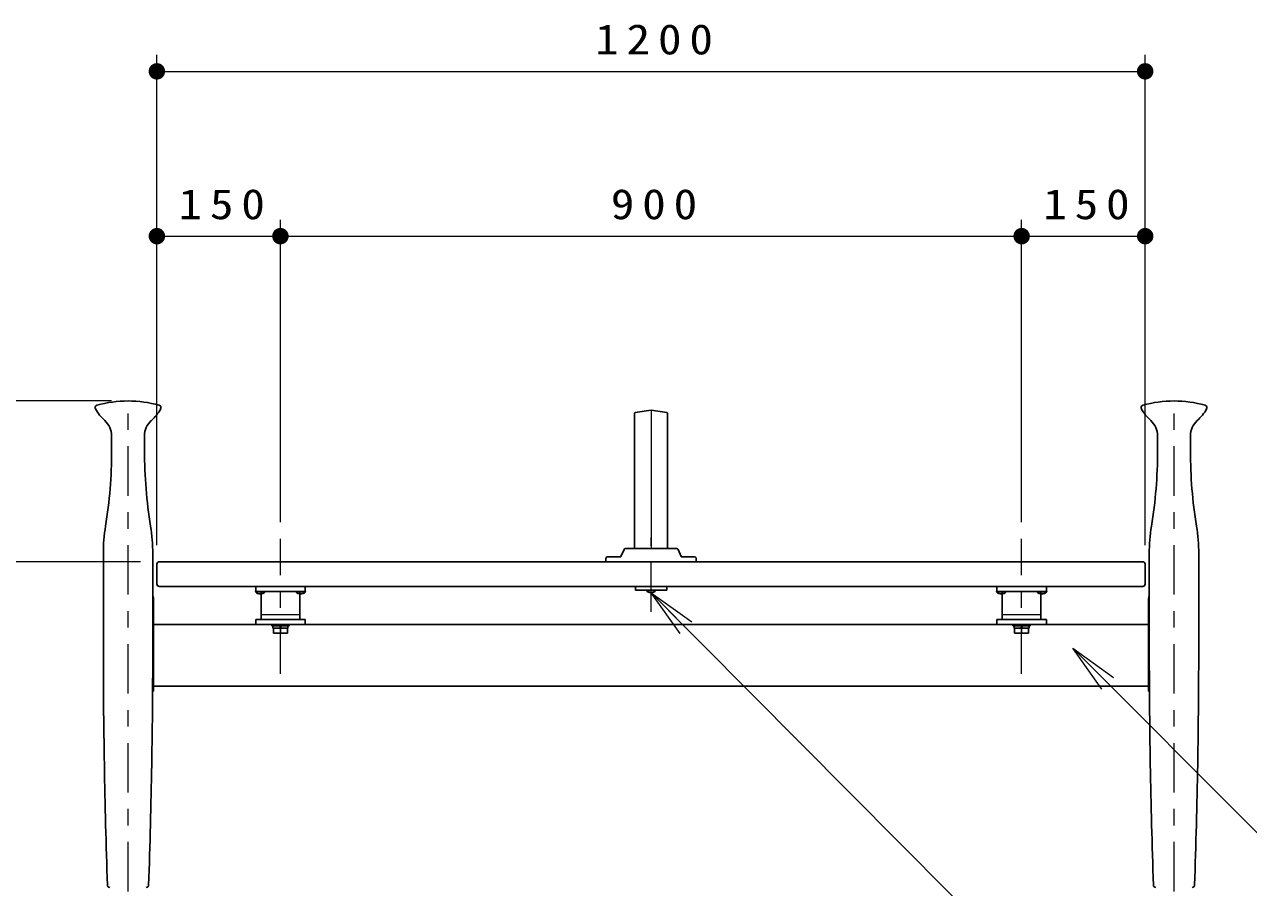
# Model space of a CAD drawing. Units: millimetres on the paper, scale 1:20. Extents: x -385 to 0, y 0 to 267.
# Drawn here: x -296.5 to -222.2, y 107.2 to 159.5 of the extents above; entities that cross this region are included whole.
import ezdxf

# ---------------------------------------------------------------- set-up
doc = ezdxf.new("R2010")
doc.units = ezdxf.units.MM
doc.linetypes.add('USER1', pattern=[4.5, 2.5, -2])
doc.linetypes.add('USER2', pattern=[6, 3, -1, 1, -1])
doc.layers.add('1_20', color=7, linetype='Continuous', lineweight=25)
doc.styles.add('ＭＳ ゴシック', font='')
doc.styles.get('ＭＳ ゴシック').set_extended_font_data('MS Gothic')

# ---------------------------------------------------------------- blocks, each defined once
blk = doc.blocks.new('filled_dot')
at = {"color": 0, "linetype": 'Continuous', "lineweight": -2, "const_width": 1.25}
blk.add_lwpolyline([(-0.625, 0, 1), (0.625, 0, 1)], format="xyb", close=True, dxfattribs=at)

msp = doc.modelspace()

# ---------------------------------------------------------------- linework, layer by layer
at = {"layer": '1_20', "lineweight": 13}
for p, q in [((-288.425, 127.94), (-288.425, 157.69)), ((-228.425, 127.94), (-228.425, 157.69)), ((-288.425, 156.69), (-228.425, 156.69)), ((-280.925, 139.673), (-280.925, 147.69)), ((-280.925, 129.334), (-280.925, 147.69)), ((-235.925, 129.334), (-235.925, 147.69)), ((-288.425, 146.69), (-280.925, 146.69)), ((-280.925, 146.69), (-235.925, 146.69)), ((-235.925, 146.69), (-228.425, 146.69)), ((-291.175, 136.69), (-327.425, 136.69)), ((-289.425, 126.94), (-317.425, 126.94)), ((-258.425, 125.06), (-256.31, 122.932)), ((-258.425, 125.06), (-255.956, 123.284)), ((-256.665, 122.58), (-258.425, 125.06)), ((-232.822, 121.688), (-230.702, 119.566)), ((-232.822, 121.688), (-230.348, 119.919)), ((-231.055, 119.212), (-232.822, 121.688))]:
    msp.add_line(p, q, dxfattribs=at)
at = {"layer": '1_20', "linetype": 'USER2', "lineweight": 13}
for p, q in [((-290.175, 106.94), (-290.175, 136.698)), ((-226.675, 106.94), (-226.675, 136.698)), ((-280.925, 120.131), (-280.925, 128.334)), ((-258.425, 123.903), (-258.425, 128.409)), ((-235.925, 120.131), (-235.925, 128.334))]:
    msp.add_line(p, q, dxfattribs=at)
at = {"layer": '1_20', "color": 110}
for p, q in [((-258.425, 136.128), (-259.382, 135.984)), ((-258.425, 136.128), (-257.467, 135.984)), ((-259.425, 127.74), (-259.425, 135.935)), ((-257.425, 127.74), (-257.425, 135.935)), ((-261.175, 126.94), (-261.168, 127.144)), ((-261.068, 127.24), (-260.273, 127.24)), ((-260.064, 127.68), (-260.25, 127.255)), ((-258.425, 127.74), (-259.972, 127.74)), ((-256.877, 127.74), (-258.425, 127.74)), ((-256.785, 127.68), (-256.599, 127.255)), ((-255.782, 127.24), (-256.577, 127.24)), ((-255.675, 126.94), (-255.682, 127.144))]:
    msp.add_line(p, q, dxfattribs=at)
at = {"layer": '1_20', "color": 110, "lineweight": 13}
msp.add_line((-258.425, 136.128), (-258.425, 127.74), dxfattribs=at)
at = {"layer": '1_20', "color": 4}
for p, q in [((-291.175, 133.648), (-291.175, 134.572)), ((-289.175, 133.648), (-289.175, 134.572)), ((-227.675, 133.648), (-227.675, 134.572)), ((-225.675, 133.648), (-225.675, 134.572)), ((-291.675, 121.94), (-291.675, 127.433)), ((-288.675, 121.94), (-288.675, 127.433)), ((-228.175, 121.94), (-228.175, 127.433)), ((-225.175, 121.94), (-225.175, 127.433))]:
    msp.add_line(p, q, dxfattribs=at)
at = {"layer": '1_20'}
for p, q in [((-288.425, 125.59), (-288.425, 126.79)), ((-288.275, 126.94), (-258.425, 126.94)), ((-228.575, 126.94), (-258.425, 126.94)), ((-228.425, 125.59), (-228.425, 126.79)), ((-288.275, 125.44), (-258.425, 125.44)), ((-282.445, 125.14), (-282.445, 125.115)), ((-282.445, 125.14), (-281.855, 125.14)), ((-282.445, 125.115), (-281.855, 125.115)), ((-282.425, 125.44), (-282.425, 125.14)), ((-282.425, 125.14), (-279.425, 125.14)), ((-282.1, 125.14), (-282.1, 123.44)), ((-281.855, 125.14), (-281.855, 125.115)), ((-279.995, 125.14), (-279.995, 125.115)), ((-279.995, 125.14), (-279.405, 125.14)), ((-279.995, 125.115), (-279.405, 125.115)), ((-279.75, 125.14), (-279.75, 123.44)), ((-279.425, 125.44), (-279.425, 125.14)), ((-279.405, 125.14), (-279.405, 125.115)), ((-259.375, 125.44), (-259.375, 125.215)), ((-259.375, 125.215), (-257.475, 125.215)), ((-258.72, 125.215), (-258.72, 125.19)), ((-258.72, 125.215), (-258.13, 125.215)), ((-258.72, 125.19), (-258.13, 125.19)), ((-228.575, 125.44), (-258.425, 125.44)), ((-258.13, 125.215), (-258.13, 125.19)), ((-257.475, 125.44), (-257.475, 125.215)), ((-237.445, 125.14), (-237.445, 125.115)), ((-237.445, 125.14), (-236.855, 125.14)), ((-237.445, 125.115), (-236.855, 125.115)), ((-237.425, 125.44), (-237.425, 125.14)), ((-237.425, 125.14), (-234.425, 125.14)), ((-237.1, 125.14), (-237.1, 123.44)), ((-236.855, 125.14), (-236.855, 125.115)), ((-234.995, 125.14), (-234.995, 125.115)), ((-234.995, 125.14), (-234.405, 125.14)), ((-234.995, 125.115), (-234.405, 125.115)), ((-234.75, 125.14), (-234.75, 123.44)), ((-234.425, 125.44), (-234.425, 125.14)), ((-234.405, 125.14), (-234.405, 125.115)), ((-282.425, 123.44), (-279.425, 123.44)), ((-282.425, 123.44), (-282.425, 123.14)), ((-282.1, 123.44), (-279.75, 123.44)), ((-279.425, 123.44), (-279.425, 123.14)), ((-237.425, 123.44), (-234.425, 123.44)), ((-237.425, 123.44), (-237.425, 123.14)), ((-237.1, 123.44), (-234.75, 123.44)), ((-234.425, 123.44), (-234.425, 123.14)), ((-288.625, 123.14), (-228.225, 123.14)), ((-281.45, 123.14), (-281.45, 123.04)), ((-281.45, 123.14), (-280.4, 123.14)), ((-281.45, 123.04), (-280.4, 123.04)), ((-280.465, 123.04), (-281.385, 123.04)), ((-281.385, 122.915), (-281.385, 123.04)), ((-280.465, 122.915), (-281.385, 122.915)), ((-281.35, 122.595), (-281.35, 122.915)), ((-280.962, 122.915), (-280.928, 123.04)), ((-280.925, 122.915), (-280.925, 122.595)), ((-280.922, 122.915), (-280.888, 123.04)), ((-280.5, 122.595), (-280.5, 122.915)), ((-280.465, 122.915), (-280.465, 123.04)), ((-280.4, 123.04), (-280.4, 123.14)), ((-236.45, 123.14), (-236.45, 123.04)), ((-236.45, 123.14), (-235.4, 123.14)), ((-236.45, 123.04), (-235.4, 123.04)), ((-235.465, 123.04), (-236.385, 123.04)), ((-236.385, 122.915), (-236.385, 123.04)), ((-235.465, 122.915), (-236.385, 122.915)), ((-236.35, 122.595), (-236.35, 122.915)), ((-235.962, 122.915), (-235.928, 123.04)), ((-235.925, 122.915), (-235.925, 122.595)), ((-235.922, 122.915), (-235.888, 123.04)), ((-235.5, 122.595), (-235.5, 122.915)), ((-235.465, 122.915), (-235.465, 123.04)), ((-235.4, 123.04), (-235.4, 123.14)), ((-280.5, 122.595), (-281.35, 122.595)), ((-235.5, 122.595), (-236.35, 122.595)), ((-288.625, 119.09), (-288.688, 119.09)), ((-288.625, 119.39), (-228.225, 119.39)), ((-228.225, 119.09), (-228.162, 119.09))]:
    msp.add_line(p, q, dxfattribs=at)
at = {"layer": '1_20', "color": 131}
for p, q in [((-288.625, 119.09), (-288.625, 124.64)), ((-228.225, 119.09), (-228.225, 124.64))]:
    msp.add_line(p, q, dxfattribs=at)
at = {"layer": '1_20', "linetype": 'USER1', "lineweight": 13}
for p, q in [((-282.1, 123.74), (-279.75, 123.74)), ((-237.1, 123.74), (-234.75, 123.74))]:
    msp.add_line(p, q, dxfattribs=at)
at = {"layer": '1_20', "lineweight": 13}
for points in [[(-258.425, 125.06), (-231.243, 97.701), (-182.467, 97.701)], [(-232.822, 121.688), (-221.226, 110.087), (-181.988, 110.087)]]:
    msp.add_lwpolyline(points, dxfattribs=at)
at = {"layer": '1_20', "color": 4}
for centre, radius, start, end in [((-292.025, 136.29), 0.15, 105.3921, 213.20587), ((-289.731, 137.558), 2.771, 208.93513, 227.92204), ((-290.175, 129.57), 7.12, 74.6079, 105.3921), ((-290.618, 137.558), 2.771, 312.07795, 331.06487), ((-288.325, 136.29), 0.15, 326.79413, 74.6079), ((-228.525, 136.29), 0.15, 105.3921, 213.20587), ((-226.231, 137.558), 2.771, 208.93513, 227.92204), ((-226.675, 129.57), 7.12, 74.6079, 105.3921), ((-227.118, 137.558), 2.771, 312.07795, 331.06487), ((-224.825, 136.29), 0.15, 326.79413, 74.6079), ((-292.428, 134.572), 1.253, 0, 47.92204), ((-287.922, 134.572), 1.253, 132.07796, 180), ((-228.928, 134.572), 1.253, 0, 47.92204), ((-224.422, 134.572), 1.253, 132.07796, 180), ((-319.63, 133.648), 28.456, 350.79971, 0), ((-260.719, 133.648), 28.456, 180, 189.2003), ((-256.13, 133.648), 28.456, 350.79971, 0), ((-197.219, 133.648), 28.456, 180, 189.2003), ((-281.264, 127.433), 10.411, 170.7997, 180), ((-299.086, 127.433), 10.411, 0, 9.2003), ((-217.764, 127.433), 10.411, 170.7997, 180), ((-235.586, 127.433), 10.411, 0, 9.2003), ((135.922, 121.94), 427.597, 180, 181.95969), ((-716.272, 121.94), 427.597, 358.04031, 0), ((199.422, 121.94), 427.597, 180, 181.95969), ((-652.772, 121.94), 427.597, 358.04031, 0), ((-291.275, 107.323), 0.15, 181.95969, 267), ((-289.075, 107.323), 0.15, 273, 358.04031), ((-227.775, 107.323), 0.15, 181.95969, 267), ((-225.575, 107.323), 0.15, 273, 358.04031)]:
    msp.add_arc(centre, radius, start, end, dxfattribs=at)
at = {"layer": '1_20', "color": 110}
for centre, radius, start, end in [((-259.375, 135.935), 0.05, 98.53077, 180), ((-257.475, 135.935), 0.05, 0, 81.46923), ((-261.068, 127.14), 0.1, 90, 178), ((-260.273, 127.265), 0.025, 270, 336.37062), ((-259.972, 127.64), 0.1, 90, 156.37062), ((-256.877, 127.64), 0.1, 23.62938, 90), ((-256.577, 127.265), 0.025, 203.62938, 270), ((-255.782, 127.14), 0.1, 2, 90)]:
    msp.add_arc(centre, radius, start, end, dxfattribs=at)
at = {"layer": '1_20'}
for centre, radius, start, end in [((-288.275, 126.79), 0.15, 90, 180), ((-228.575, 126.79), 0.15, 0, 90), ((-288.275, 125.59), 0.15, 180, 270), ((-228.575, 125.59), 0.15, 270, 0), ((-282.15, 125.385), 0.4, 222.43594, 317.56406), ((-279.7, 125.385), 0.4, 222.43594, 317.56406), ((-258.425, 125.46), 0.4, 222.43594, 317.56406), ((-237.15, 125.385), 0.4, 222.43594, 317.56406), ((-234.7, 125.385), 0.4, 222.43594, 317.56406)]:
    msp.add_arc(centre, radius, start, end, dxfattribs=at)
at = {"layer": '1_20', "color": 131}
for centre, start, end in [((-289.075, 124.64), 0, 27.26604), ((-227.775, 124.64), 152.73396, 180)]:
    msp.add_arc(centre, 0.45, start, end, dxfattribs=at)

# ---------------------------------------------------------------- block references
at = {"layer": '1_20', "lineweight": 13, "xscale": 0.4, "yscale": 0.4}
for p in [(-288.425, 156.69), (-288.425, 146.69), (-280.925, 146.69), (-235.925, 146.69)]:
    msp.add_blockref('filled_dot', p, dxfattribs=at)
at = {"layer": '1_20', "lineweight": 13, "xscale": 0.4, "yscale": 0.4, "rotation": 180}
for p in [(-228.425, 156.69), (-280.925, 146.69), (-235.925, 146.69), (-228.425, 146.69)]:
    msp.add_blockref('filled_dot', p, dxfattribs=at)

# ---------------------------------------------------------------- texts
at = {"layer": '1_20', "char_height": 1.833, "attachment_point": 8, "style": 'ＭＳ ゴシック'}
for s, insert in [('\\T1.33;\\W1.15;1200', (-258.004, 157.69)), ('\\T1.33;\\W1.15;150', (-284.254, 147.69)), ('\\T1.33;\\W1.15;900', (-258.008, 147.69)), ('\\T1.33;\\W1.15;150', (-231.754, 147.69))]:
    msp.add_mtext(s, dxfattribs=dict(at, insert=insert))

doc.saveas('drawing.dxf')
